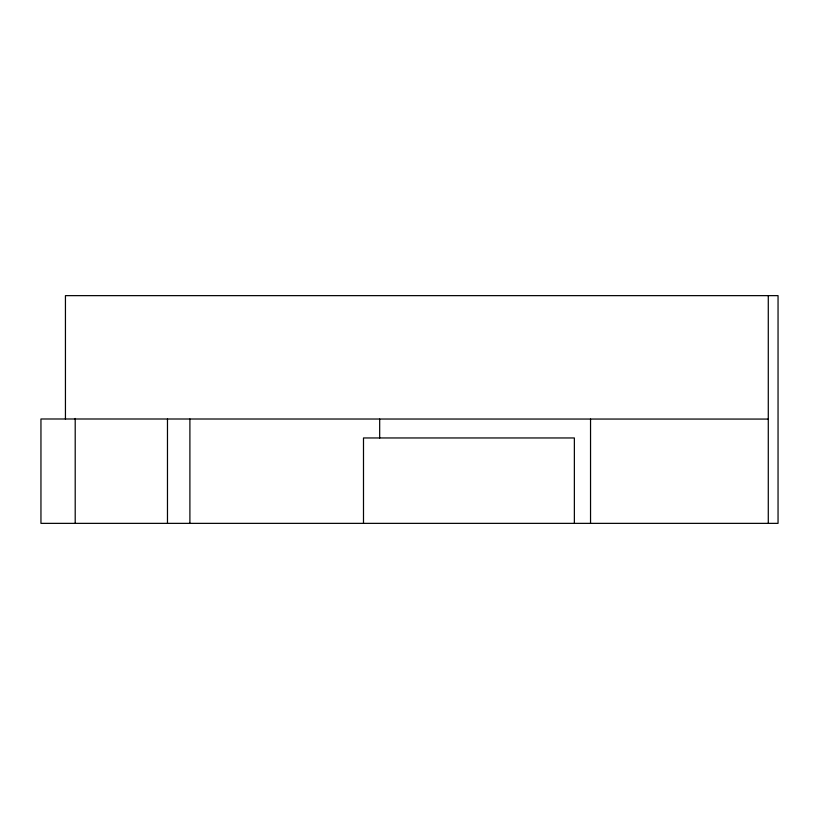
<?xml version="1.0" encoding="UTF-8"?>
<svg xmlns="http://www.w3.org/2000/svg" width="819" height="819" viewBox="0 0 819 819"><rect width="100%" height="100%" fill="white"/><g stroke="black" fill="none" stroke-linecap="round" stroke-linejoin="round"><path stroke-width="1.23" d="M768.283 419.072L40.95 418.99L40.95 523.361L778.05 523.361L778.05 295.639L65.438 295.639L65.438 419.072M768.283 295.639L768.283 523.361M590.54 419.072L590.54 523.361M574.365 523.361L574.365 437.96L363.493 437.96L363.493 523.361M379.678 419.072L379.678 438.145M189.895 418.99L189.895 523.361M167.475 418.99L167.475 523.361M75.205 418.458L75.205 523.361"/></g></svg>
